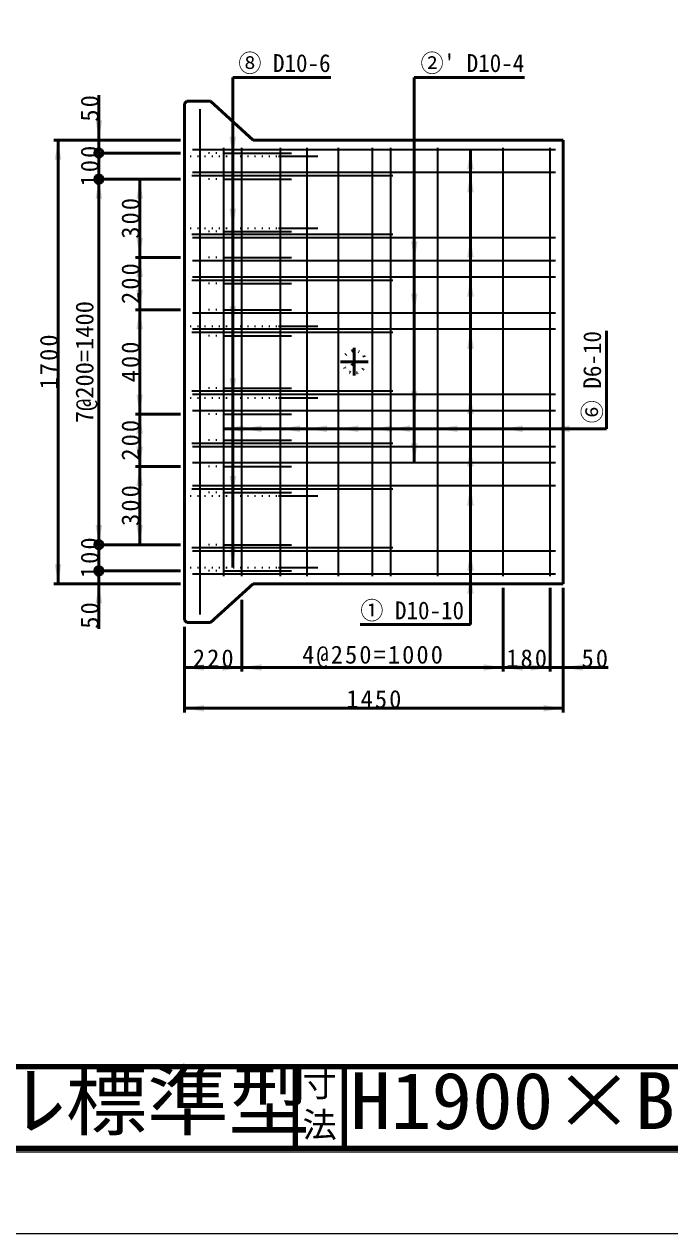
# Model space of a CAD drawing. Units: millimetres, scale not verified. Extents: x -2102 to 2102, y -1485 to 1485.
# Drawn here: x 50 to 842, y -1485 to -2 of the extents above; entities that cross this region are included whole.
import ezdxf
from ezdxf.enums import TextEntityAlignment as Align

# ---------------------------------------------------------------- set-up
doc = ezdxf.new("R2010")
doc.units = ezdxf.units.MM
doc.header["$LTSCALE"] = 5
doc.linetypes.add('DOTTED', pattern=[1.75, 0.25, -1.5])
doc.linetypes.add('LONG_DASHED_DOTTED', pattern=[15.25, 12, -1.5, 0.25, -1.5])
doc.layers.add('0-0_V-nasSTD', color=7, linetype='Continuous', lineweight=50)
doc.layers.add('0-1_0', color=7, linetype='Continuous', lineweight=100)
doc.styles.add('ＭＳ ゴシック', font='')
doc.styles.get('ＭＳ ゴシック').set_extended_font_data('MS Gothic')

msp = doc.modelspace()

# ---------------------------------------------------------------- linework, layer by layer
at = {"layer": '0-0_V-nasSTD'}
for p, q in [((306.085, -67.607), (426.085, -67.607)), ((306.085, -668.407), (306.085, -67.607)), ((528.485, -67.607), (663.485, -67.607)), ((528.485, -540.247), (528.485, -67.607)), ((249.765, -96.887), (246.885, -99.767)), ((246.885, -99.767), (246.885, -733.047)), ((278.885, -96.887), (249.765, -96.887)), ((278.885, -96.887), (330.847, -144.407)), ((241.885, -144.407), (86.885, -144.407)), ((91.885, -144.407), (91.885, -688.407)), ((710.885, -144.407), (330.847, -144.407)), ((710.885, -688.407), (710.885, -144.407)), ((241.885, -160.407), (136.885, -160.407)), ((141.885, -160.407), (141.885, -192.407)), ((597.285, -738.407), (597.285, -156.407)), ((241.885, -192.407), (136.885, -192.407)), ((141.885, -640.407), (141.885, -192.407)), ((191.885, -288.407), (191.885, -192.407)), ((241.885, -288.407), (186.885, -288.407)), ((191.885, -288.407), (191.885, -352.407)), ((241.885, -352.407), (186.885, -352.407)), ((191.885, -480.407), (191.885, -352.407)), ((763.885, -498.327), (763.885, -378.327)), ((241.885, -480.407), (186.885, -480.407)), ((191.885, -480.407), (191.885, -544.407)), ((294.885, -498.327), (763.885, -498.327)), ((241.885, -544.407), (186.885, -544.407)), ((191.885, -640.407), (191.885, -544.407)), ((241.885, -640.407), (136.885, -640.407)), ((141.885, -672.407), (141.885, -640.407)), ((241.885, -672.407), (136.885, -672.407)), ((241.885, -688.407), (86.885, -688.407)), ((330.847, -688.407), (278.885, -735.927)), ((710.885, -688.407), (330.847, -688.407)), ((637.285, -795.927), (637.285, -693.407)), ((694.885, -795.927), (694.885, -693.407)), ((710.885, -845.927), (710.885, -693.407)), ((317.285, -795.927), (317.285, -707.927)), ((246.885, -733.047), (249.765, -735.927)), ((246.885, -845.927), (246.885, -740.927)), ((249.765, -735.927), (278.885, -735.927)), ((462.285, -738.407), (597.285, -738.407)), ((246.885, -790.927), (317.285, -790.927)), ((317.285, -790.927), (637.285, -790.927)), ((637.285, -790.927), (694.885, -790.927)), ((710.885, -840.927), (246.885, -840.927))]:
    msp.add_line(p, q, dxfattribs=at)
at = {"layer": '0-0_V-nasSTD', "lineweight": 35}
for p, q in [((265.605, -106.807), (265.605, -726.007)), ((701.285, -156.407), (256.485, -156.407)), ((294.885, -678.807), (294.885, -154.007)), ((295.135, -160.407), (378.015, -160.407)), ((317.285, -678.807), (317.285, -154.007)), ((364.325, -678.807), (364.325, -154.007)), ((397.285, -678.807), (397.285, -154.007)), ((435.685, -678.807), (435.685, -154.007)), ((477.285, -678.807), (477.285, -154.007)), ((499.685, -678.807), (499.685, -154.007)), ((557.285, -678.807), (557.285, -154.007)), ((637.285, -678.807), (637.285, -154.007)), ((694.885, -678.807), (694.885, -154.007)), ((362.196, -164.407), (410.196, -164.407)), ((502.245, -188.407), (255.845, -188.407)), ((701.285, -184.407), (256.485, -184.407)), ((295.131, -192.407), (378.011, -192.407)), ((502.245, -260.407), (255.845, -260.407)), ((701.285, -264.407), (256.485, -264.407)), ((295.131, -256.407), (378.011, -256.407)), ((362.196, -252.407), (410.196, -252.407)), ((701.285, -292.567), (256.485, -292.567)), ((295.131, -288.407), (378.011, -288.407)), ((502.245, -316.407), (255.845, -316.407)), ((701.285, -312.407), (256.485, -312.407)), ((295.131, -320.407), (378.011, -320.407)), ((295.131, -352.407), (378.011, -352.407)), ((701.285, -356.567), (256.485, -356.567)), ((502.245, -380.407), (255.845, -380.407)), ((701.285, -376.407), (256.485, -376.407)), ((295.131, -384.407), (378.011, -384.407)), ((362.196, -372.407), (410.196, -372.407)), ((502.245, -452.407), (255.845, -452.407)), ((701.285, -456.407), (256.485, -456.407)), ((295.131, -448.407), (378.011, -448.407)), ((362.196, -460.407), (410.196, -460.407)), ((701.285, -476.247), (256.485, -476.247)), ((295.131, -480.407), (378.011, -480.407)), ((502.245, -516.407), (255.845, -516.407)), ((295.131, -512.407), (378.011, -512.407)), ((701.285, -520.407), (256.485, -520.407)), ((701.285, -540.247), (256.485, -540.247)), ((295.131, -544.407), (378.011, -544.407)), ((502.245, -572.407), (255.845, -572.407)), ((701.285, -568.407), (256.485, -568.407)), ((295.131, -576.407), (378.011, -576.407)), ((362.196, -580.407), (410.196, -580.407)), ((502.245, -644.407), (255.845, -644.407)), ((701.285, -648.407), (256.485, -648.407)), ((295.131, -640.407), (378.011, -640.407)), ((701.285, -676.407), (256.485, -676.407)), ((295.131, -672.407), (378.011, -672.407)), ((362.196, -668.407), (410.196, -668.407))]:
    msp.add_line(p, q, dxfattribs=at)
at = {"layer": '0-0_V-nasSTD', "linetype": 'DOTTED', "lineweight": 35}
for p, q in [((295.135, -160.407), (269.285, -160.407)), ((253.925, -164.407), (362.196, -164.407)), ((295.131, -192.407), (269.281, -192.407)), ((253.925, -252.407), (362.196, -252.407)), ((295.131, -256.407), (269.281, -256.407)), ((295.131, -288.407), (269.281, -288.407)), ((295.131, -320.407), (269.281, -320.407)), ((295.131, -352.407), (269.281, -352.407)), ((253.925, -372.407), (362.196, -372.407)), ((295.131, -384.407), (269.281, -384.407)), ((295.131, -448.407), (269.281, -448.407)), ((253.925, -460.407), (362.196, -460.407)), ((295.131, -480.407), (269.281, -480.407)), ((295.131, -512.407), (269.281, -512.407)), ((295.131, -544.407), (269.281, -544.407)), ((295.131, -576.407), (269.281, -576.407)), ((253.925, -580.407), (362.196, -580.407)), ((295.131, -640.407), (269.281, -640.407)), ((253.925, -668.407), (362.196, -668.407)), ((295.131, -672.407), (269.281, -672.407))]:
    msp.add_line(p, q, dxfattribs=at)
at = {"layer": '0-0_V-nasSTD', "linetype": 'LONG_DASHED_DOTTED'}
for p, q in [((454.885, -398.967), (454.885, -432.887)), ((437.925, -416.407), (471.845, -416.407))]:
    msp.add_line(p, q, dxfattribs=at)
at = {"layer": '0-0_V-nasSTD', "lineweight": 100}
for p, q in [((382.5, -1280), (382.5, -1380)), ((442.5, -1280), (442.5, -1380)), ((-1997.5, -1380), (1997.5, -1380))]:
    msp.add_line(p, q, dxfattribs=at)
at = {"layer": '0-0_V-nasSTD', "lineweight": 18}
for points in [[(-2102.5, -1485), (-2102.5, 1485), (2102.5, 1485), (2102.5, -1485)], [(-2002.5, -1385), (-2002.5, 1385), (2002.5, 1385), (2002.5, -1385)]]:
    msp.add_lwpolyline(points, close=True, dxfattribs=at)
at = {"layer": '0-0_V-nasSTD'}
for points in [[(141.885, -160.407), (141.885, -144.407), (141.885, -89.407)], [(141.885, -672.407), (141.885, -688.407), (141.885, -743.407)], [(694.885, -790.927), (710.885, -790.927), (765.885, -790.927)]]:
    msp.add_lwpolyline(points, dxfattribs=at)
for centre in [(141.885, -160.407), (141.885, -192.407), (141.885, -640.407), (141.885, -672.407)]:
    msp.add_circle(centre, 5, dxfattribs=at)
at = {"layer": '0-0_V-nasSTD', "linetype": 'DOTTED'}
for radius in [13.76, 4]:
    msp.add_circle((454.885, -416.407), radius, dxfattribs=at)
at = {"layer": '0-0_V-nasSTD'}
for points in [[(137.885, -120.407), (141.885, -144.407), (141.885, -120.407)], [(141.885, -144.407), (141.885, -120.407), (145.885, -120.407)], [(87.885, -168.407), (91.885, -168.407), (91.885, -144.407)], [(91.885, -168.407), (91.885, -144.407), (95.885, -168.407)], [(302.085, -140.407), (306.085, -164.407), (306.085, -140.407)], [(306.085, -164.407), (306.085, -140.407), (310.085, -140.407)], [(593.285, -180.407), (597.285, -180.407), (597.285, -156.407)], [(597.285, -180.407), (597.285, -156.407), (601.285, -180.407)], [(137.885, -216.407), (141.885, -216.407), (141.885, -192.407)], [(141.885, -216.407), (141.885, -192.407), (145.885, -216.407)], [(187.885, -216.407), (191.885, -216.407), (191.885, -192.407)], [(191.885, -216.407), (191.885, -192.407), (195.885, -216.407)], [(593.285, -208.407), (597.285, -208.407), (597.285, -184.407)], [(597.285, -208.407), (597.285, -184.407), (601.285, -208.407)], [(302.085, -228.407), (306.085, -252.407), (306.085, -228.407)], [(306.085, -252.407), (306.085, -228.407), (310.085, -228.407)], [(187.885, -264.407), (191.885, -288.407), (191.885, -264.407)], [(191.885, -288.407), (191.885, -264.407), (195.885, -264.407)], [(593.285, -288.407), (597.285, -288.407), (597.285, -264.407)], [(597.285, -288.407), (597.285, -264.407), (601.285, -288.407)], [(524.485, -268.567), (528.485, -292.567), (528.485, -268.567)], [(528.485, -292.567), (528.485, -268.567), (532.485, -268.567)], [(187.885, -312.407), (191.885, -312.407), (191.885, -288.407)], [(191.885, -312.407), (191.885, -288.407), (195.885, -312.407)], [(593.285, -336.407), (597.285, -336.407), (597.285, -312.407)], [(597.285, -336.407), (597.285, -312.407), (601.285, -336.407)], [(187.885, -328.407), (191.885, -352.407), (191.885, -328.407)], [(191.885, -352.407), (191.885, -328.407), (195.885, -328.407)], [(524.485, -332.567), (528.485, -356.567), (528.485, -332.567)], [(528.485, -356.567), (528.485, -332.567), (532.485, -332.567)], [(187.885, -376.407), (191.885, -376.407), (191.885, -352.407)], [(191.885, -376.407), (191.885, -352.407), (195.885, -376.407)], [(302.085, -348.407), (306.085, -372.407), (306.085, -348.407)], [(306.085, -372.407), (306.085, -348.407), (310.085, -348.407)], [(593.285, -400.407), (597.285, -400.407), (597.285, -376.407)], [(597.285, -400.407), (597.285, -376.407), (601.285, -400.407)], [(302.085, -436.407), (306.085, -460.407), (306.085, -436.407)], [(306.085, -460.407), (306.085, -436.407), (310.085, -436.407)], [(187.885, -456.407), (191.885, -480.407), (191.885, -456.407)], [(191.885, -480.407), (191.885, -456.407), (195.885, -456.407)], [(524.485, -452.247), (528.485, -476.247), (528.485, -452.247)], [(528.485, -476.247), (528.485, -452.247), (532.485, -452.247)], [(593.285, -480.407), (597.285, -480.407), (597.285, -456.407)], [(597.285, -480.407), (597.285, -456.407), (601.285, -480.407)], [(187.885, -504.407), (191.885, -504.407), (191.885, -480.407)], [(191.885, -504.407), (191.885, -480.407), (195.885, -504.407)], [(294.885, -498.327), (318.885, -498.327), (318.885, -494.327)], [(294.885, -498.327), (318.885, -502.327), (318.885, -498.327)], [(317.285, -498.327), (341.285, -498.327), (341.285, -494.327)], [(317.285, -498.327), (341.285, -502.327), (341.285, -498.327)], [(364.325, -498.327), (388.325, -498.327), (388.325, -494.327)], [(364.325, -498.327), (388.325, -502.327), (388.325, -498.327)], [(397.285, -498.327), (421.285, -498.327), (421.285, -494.327)], [(397.285, -498.327), (421.285, -502.327), (421.285, -498.327)], [(435.685, -498.327), (459.685, -498.327), (459.685, -494.327)], [(435.685, -498.327), (459.685, -502.327), (459.685, -498.327)], [(477.285, -498.327), (501.285, -498.327), (501.285, -494.327)], [(477.285, -498.327), (501.285, -502.327), (501.285, -498.327)], [(499.685, -498.327), (523.685, -498.327), (523.685, -494.327)], [(499.685, -498.327), (523.685, -502.327), (523.685, -498.327)], [(557.285, -498.327), (581.285, -498.327), (581.285, -494.327)], [(557.285, -498.327), (581.285, -502.327), (581.285, -498.327)], [(637.285, -498.327), (661.285, -498.327), (661.285, -494.327)], [(637.285, -498.327), (661.285, -502.327), (661.285, -498.327)], [(694.885, -498.327), (718.885, -498.327), (718.885, -494.327)], [(694.885, -498.327), (718.885, -502.327), (718.885, -498.327)], [(524.485, -516.247), (528.485, -540.247), (528.485, -516.247)], [(528.485, -540.247), (528.485, -516.247), (532.485, -516.247)], [(187.885, -520.407), (191.885, -544.407), (191.885, -520.407)], [(191.885, -544.407), (191.885, -520.407), (195.885, -520.407)], [(593.285, -544.407), (597.285, -544.407), (597.285, -520.407)], [(597.285, -544.407), (597.285, -520.407), (601.285, -544.407)], [(187.885, -568.407), (191.885, -568.407), (191.885, -544.407)], [(191.885, -568.407), (191.885, -544.407), (195.885, -568.407)], [(302.085, -556.407), (306.085, -580.407), (306.085, -556.407)], [(306.085, -580.407), (306.085, -556.407), (310.085, -556.407)], [(593.285, -592.407), (597.285, -592.407), (597.285, -568.407)], [(597.285, -592.407), (597.285, -568.407), (601.285, -592.407)], [(137.885, -616.407), (141.885, -640.407), (141.885, -616.407)], [(141.885, -640.407), (141.885, -616.407), (145.885, -616.407)], [(187.885, -616.407), (191.885, -640.407), (191.885, -616.407)], [(191.885, -640.407), (191.885, -616.407), (195.885, -616.407)], [(302.085, -644.407), (306.085, -668.407), (306.085, -644.407)], [(306.085, -668.407), (306.085, -644.407), (310.085, -644.407)], [(593.285, -672.407), (597.285, -672.407), (597.285, -648.407)], [(597.285, -672.407), (597.285, -648.407), (601.285, -672.407)], [(87.885, -664.407), (91.885, -688.407), (91.885, -664.407)], [(91.885, -688.407), (91.885, -664.407), (95.885, -664.407)], [(593.285, -700.407), (597.285, -700.407), (597.285, -676.407)], [(597.285, -700.407), (597.285, -676.407), (601.285, -700.407)], [(137.885, -712.407), (141.885, -712.407), (141.885, -688.407)], [(141.885, -712.407), (141.885, -688.407), (145.885, -712.407)], [(246.885, -790.927), (270.885, -790.927), (270.885, -786.927)], [(246.885, -790.927), (270.885, -794.927), (270.885, -790.927)], [(293.285, -790.927), (293.285, -786.927), (317.285, -790.927)], [(293.285, -794.927), (293.285, -790.927), (317.285, -790.927)], [(317.285, -790.927), (341.285, -790.927), (341.285, -786.927)], [(317.285, -790.927), (341.285, -794.927), (341.285, -790.927)], [(613.285, -790.927), (613.285, -786.927), (637.285, -790.927)], [(613.285, -794.927), (613.285, -790.927), (637.285, -790.927)], [(637.285, -790.927), (661.285, -790.927), (661.285, -786.927)], [(637.285, -790.927), (661.285, -794.927), (661.285, -790.927)], [(670.885, -790.927), (670.885, -786.927), (694.885, -790.927)], [(670.885, -794.927), (670.885, -790.927), (694.885, -790.927)], [(710.885, -790.927), (734.885, -790.927), (734.885, -786.927)], [(710.885, -790.927), (734.885, -794.927), (734.885, -790.927)], [(246.885, -840.927), (270.885, -840.927), (270.885, -836.927)], [(246.885, -840.927), (270.885, -844.927), (270.885, -840.927)], [(686.885, -840.927), (686.885, -836.927), (710.885, -840.927)], [(686.885, -844.927), (686.885, -840.927), (710.885, -840.927)]]:
    msp.add_solid(points, dxfattribs=at)
at = {"layer": '0-1_0'}
msp.add_line((-1997.5, -1280), (1997.5, -1280), dxfattribs=at)

# ---------------------------------------------------------------- texts
at = {"layer": '0-0_V-nasSTD', "style": 'ＭＳ ゴシック'}
for s, height, width, p in [('⑧ D10-6', 21.85, 0.95, (312.815, -67.607)), ("②' D10-4", 21.85, 0.95, (536.056, -67.607)), ('① D10-10', 21.85, 0.95, (462.285, -738.407)), ('1stタッチウォール標準型', 69.65, 1.05, (-746.25, -1377.53)), ('H1900×B1450×L1997×t100', 69.65, 1.05, (450, -1377.492))]:
    msp.add_text(s, height=height, dxfattribs=dict(at, width=width)).set_placement(p, align=Align.BOTTOM_LEFT)
msp.add_text('7@200=1400', height=21.99, rotation=90, dxfattribs=at).set_placement((141.885, -491.407), align=Align.BOTTOM_LEFT)
at = {"layer": '0-0_V-nasSTD', "style": 'ＭＳ ゴシック', "width": 0.95}
msp.add_text('⑥ D6-10', height=21.85, rotation=90, dxfattribs=at).set_placement((763.885, -491.597), align=Align.BOTTOM_LEFT)
at = {"layer": '0-0_V-nasSTD', "style": 'ＭＳ ゴシック'}
for s, p in [('寸', (391.482, -1326.001)), ('法', (391.476, -1375.99))]:
    msp.add_text(s, height=30.79, dxfattribs=at).set_placement(p, align=Align.BOTTOM_LEFT)
at = {"layer": '0-0_V-nasSTD', "char_height": 21.99, "attachment_point": 7, "rotation": 90, "style": 'ＭＳ ゴシック'}
for s, insert in [('\\T1.17;50', (141.885, -121.907)), ('\\T1.17;100', (141.885, -201.407)), ('\\T1.17;300', (191.885, -265.407)), ('\\T1.17;200', (191.885, -345.407)), ('\\T1.17;1700', (91.885, -450.157)), ('\\T1.17;400', (191.885, -441.407)), ('\\T1.17;200', (191.885, -537.407)), ('\\T1.17;300', (191.885, -617.407)), ('\\T1.17;100', (141.885, -681.407)), ('\\T1.17;50', (141.885, -743.407))]:
    msp.add_mtext(s, dxfattribs=dict(at, insert=insert))
at = {"layer": '0-0_V-nasSTD', "char_height": 21.99, "attachment_point": 7, "style": 'ＭＳ ゴシック'}
for s, insert in [('\\T1.17;220', (257.085, -790.927)), ('\\T1.17;4@250=1000', (391.035, -790.927)), ('\\T1.17;180', (641.085, -790.927)), ('\\T1.17;50', (733.385, -790.927)), ('\\T1.17;1450', (445.135, -840.927))]:
    msp.add_mtext(s, dxfattribs=dict(at, insert=insert))

doc.saveas('drawing.dxf')
